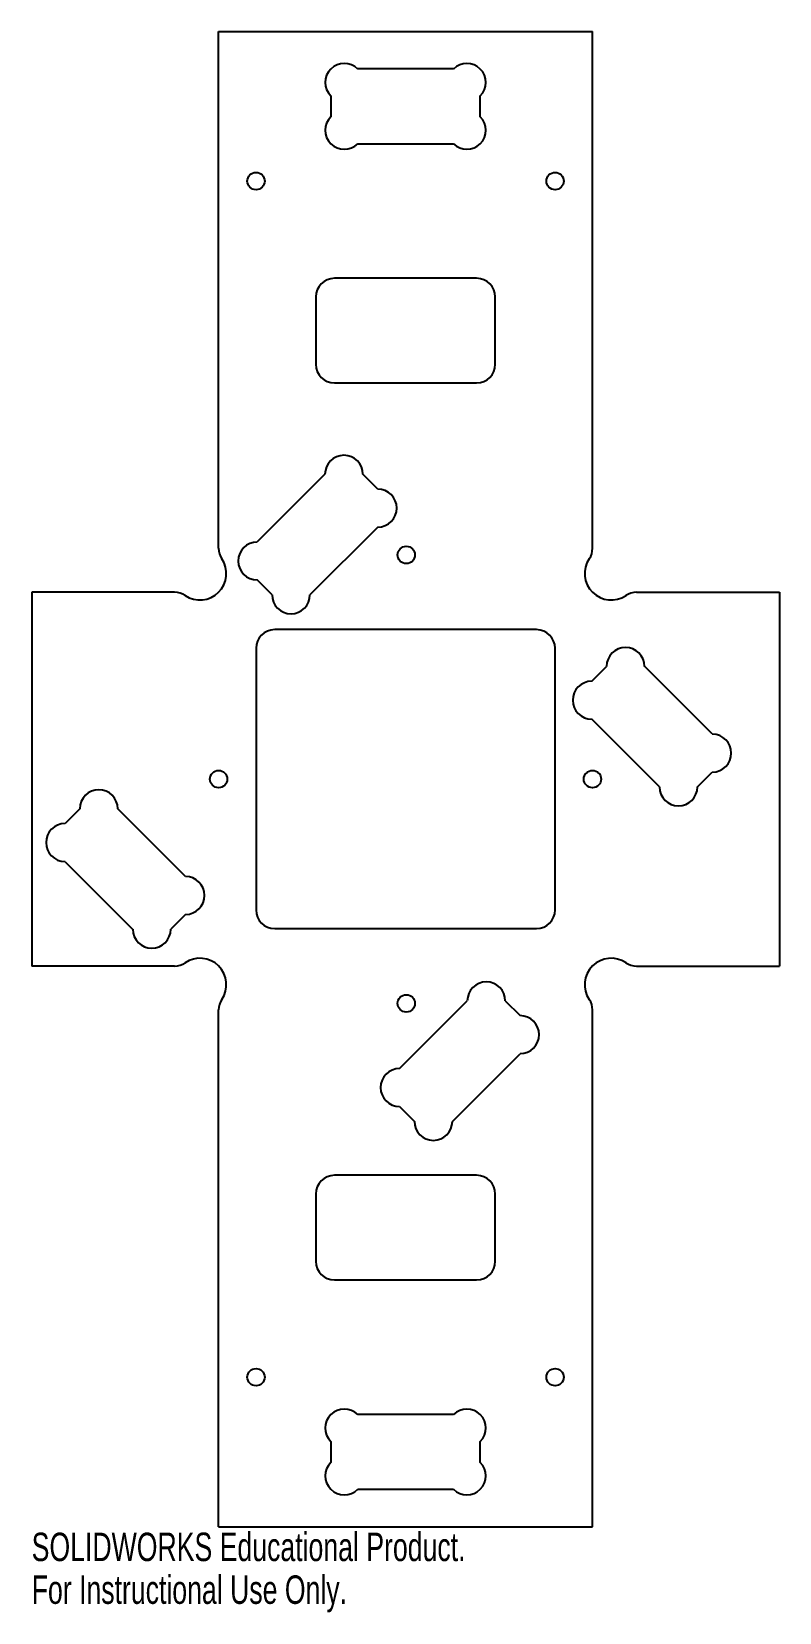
# Model space of a CAD drawing. Header units: inches. Extents: x -0.7 to 4.3, y -0.8 to 9.7.
import ezdxf

# ---------------------------------------------------------------- set-up
doc = ezdxf.new("R2010")
doc.units = ezdxf.units.IN
doc.header["$MEASUREMENT"] = 0
doc.styles.add('SLDTEXTSTYLE0', font='TXT', dxfattribs={"width": 0.7})

msp = doc.modelspace()

# ---------------------------------------------------------------- linework, layer by layer
at = {"color": 7, "linetype": 'Continuous', "lineweight": 25}
for p, q in [((0.538, 9.74), (3.038, 9.74)), ((0.538, 6.284), (0.538, 9.74)), ((3.038, 6.284), (3.038, 9.74)), ((2.108, 9.49), (1.468, 9.49)), ((1.288, 9.31), (1.288, 9.17)), ((2.288, 9.17), (2.288, 9.31)), ((1.468, 8.99), (2.108, 8.99)), ((2.263, 8.09), (1.313, 8.09)), ((1.188, 7.965), (1.188, 7.515)), ((2.388, 7.515), (2.388, 7.965)), ((1.313, 7.39), (2.263, 7.39)), ((1.248, 6.779), (0.796, 6.327)), ((1.602, 6.68), (1.503, 6.779)), ((1.602, 6.426), (1.149, 5.973)), ((0.895, 5.973), (0.796, 6.072)), ((-0.712, 5.99), (-0.712, 3.49)), ((0.244, 5.99), (-0.712, 5.99)), ((3.332, 5.99), (4.288, 5.99)), ((4.288, 5.99), (4.288, 3.49)), ((2.663, 5.74), (0.913, 5.74)), ((0.788, 5.615), (0.788, 3.865)), ((2.788, 3.865), (2.788, 5.615)), ((3.033, 5.395), (3.132, 5.494)), ((3.839, 5.042), (3.387, 5.494)), ((3.486, 4.688), (3.033, 5.141)), ((3.74, 4.688), (3.839, 4.787)), ((-0.39, 4.542), (-0.489, 4.443)), ((0.317, 4.089), (-0.136, 4.542)), ((-0.489, 4.188), (-0.037, 3.736)), ((0.317, 3.835), (0.218, 3.736)), ((0.913, 3.74), (2.663, 3.74)), ((0.244, 3.49), (-0.712, 3.49)), ((3.332, 3.49), (4.288, 3.49)), ((0.538, -0.26), (0.538, 3.196)), ((1.748, 2.804), (2.201, 3.257)), ((2.455, 3.257), (2.554, 3.158)), ((3.038, -0.26), (3.038, 3.196)), ((2.102, 2.451), (2.554, 2.903)), ((1.748, 2.55), (1.847, 2.451)), ((2.263, 2.09), (1.313, 2.09)), ((1.188, 1.965), (1.188, 1.515)), ((2.388, 1.515), (2.388, 1.965)), ((1.313, 1.39), (2.263, 1.39)), ((2.108, 0.49), (1.468, 0.49)), ((1.288, 0.31), (1.288, 0.17)), ((2.288, 0.17), (2.288, 0.31)), ((1.468, -0.01), (2.108, -0.01)), ((0.538, -0.26), (3.038, -0.26))]:
    msp.add_line(p, q, dxfattribs=at)
for centre in [(0.788, 8.74), (2.788, 8.74), (1.793, 6.24), (0.538, 4.74), (3.038, 4.74), (1.793, 3.24), (0.788, 0.74), (2.788, 0.74)]:
    msp.add_circle(centre, 0.058, dxfattribs=at)
for centre, radius, start, end in [((1.378, 9.4), 0.127, 45, 225), ((2.198, 9.4), 0.127, 315, 135), ((1.378, 9.08), 0.127, 135, 315), ((2.198, 9.08), 0.127, 225, 45), ((1.313, 7.965), 0.125, 90, 180), ((2.263, 7.965), 0.125, 0, 90), ((1.313, 7.515), 0.125, 180, 270), ((2.263, 7.515), 0.125, 270, 0), ((1.376, 6.779), 0.127, 0, 180), ((1.602, 6.553), 0.127, 270, 90), ((0.663, 6.284), 0.125, 180, 214.0625), ((0.796, 6.199), 0.127, 90, 270), ((2.913, 6.284), 0.125, 325.9375, 0), ((0.413, 6.115), 0.177, 235.9375, 34.0625), ((3.163, 6.115), 0.177, 145.9375, 304.0625), ((0.244, 5.865), 0.125, 55.9375, 90), ((1.022, 5.973), 0.127, 180, 0), ((3.332, 5.865), 0.125, 90, 124.0625), ((0.913, 5.615), 0.125, 90, 180), ((2.663, 5.615), 0.125, 0, 90), ((3.259, 5.494), 0.127, 0, 180), ((3.033, 5.268), 0.127, 90, 270), ((3.839, 4.914), 0.127, 270, 90), ((-0.263, 4.542), 0.127, 0, 180), ((3.613, 4.688), 0.127, 180, 0), ((-0.489, 4.316), 0.127, 90, 270), ((0.317, 3.962), 0.127, 270, 90), ((0.913, 3.865), 0.125, 180, 270), ((2.663, 3.865), 0.125, 270, 0), ((0.091, 3.736), 0.127, 180, 0), ((0.244, 3.615), 0.125, 270, 304.0625), ((0.413, 3.365), 0.177, 325.9375, 124.0625), ((3.163, 3.365), 0.177, 55.9375, 214.0625), ((3.332, 3.615), 0.125, 235.9375, 270), ((2.328, 3.257), 0.127, 0, 180), ((0.663, 3.196), 0.125, 145.9375, 180), ((2.913, 3.196), 0.125, 0, 34.0625), ((2.554, 3.031), 0.127, 270, 90), ((1.748, 2.677), 0.127, 90, 270), ((1.974, 2.451), 0.127, 180, 0), ((1.313, 1.965), 0.125, 90, 180), ((2.263, 1.965), 0.125, 0, 90), ((1.313, 1.515), 0.125, 180, 270), ((2.263, 1.515), 0.125, 270, 0), ((1.378, 0.4), 0.127, 45, 225), ((2.198, 0.4), 0.127, 315, 135), ((1.378, 0.08), 0.127, 135, 315), ((2.198, 0.08), 0.127, 225, 45)]:
    msp.add_arc(centre, radius, start, end, dxfattribs=at)

# ---------------------------------------------------------------- texts
at = {"color": 7, "linetype": 'Continuous', "char_height": 0.1903, "attachment_point": 1, "style": 'SLDTEXTSTYLE0'}
for s, insert in [('SOLIDWORKS Educational Product.', (-0.712, -0.3)), ('For Instructional Use Only.', (-0.712, -0.586))]:
    msp.add_mtext(s, dxfattribs=dict(at, insert=insert))

doc.saveas('drawing.dxf')
